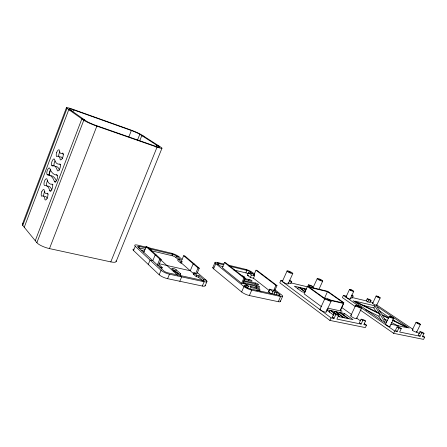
<?xml version="1.0" encoding="UTF-8"?>
<svg xmlns="http://www.w3.org/2000/svg" width="447" height="447" viewBox="0 0 447 447"><rect width="100%" height="100%" fill="white"/><g stroke="black" fill="none" stroke-linecap="round" stroke-linejoin="round"><path stroke-width="0.67" d="M22.389 224.282L66.424 107.716M116.069 260.864A9.594 2.509 20.6 0 1 110.795 261.892L49.483 248.593A10.387 2.771 19.2 0 1 36.877 242.71L22.763 225.433L67.011 108.37A10.259 1.006 22 0 1 72.615 109.219L130.362 129.848A9.471 0.916 22.5 0 1 141.928 135.05L160.948 147.259A9.856 1.011 22.6 0 1 157.053 147.13L96.848 126.121A10.694 1.117 22.1 0 1 83.79 120.226L67.011 108.37M24.255 227.255L68.782 109.621L71.252 110.498M48.986 174.481L50.718 169.916M72.8 111.761L73.526 109.85L131.368 130.496A6.889 0.665 22.5 0 1 139.799 134.29L158.769 146.493A7.169 0.732 22.6 0 1 155.914 146.392L95.809 125.395A7.778 0.816 22.1 0 1 86.338 121.12L69.475 109.247A7.459 0.732 22 0 1 73.526 109.85M35.252 240.721L81.857 118.863L84.394 119.751M36.877 242.71L83.79 120.226M49.483 248.593L96.848 126.121M128.865 136.827L131.368 130.496M137.48 140.135L139.799 134.29M139.743 140.766L141.811 135.586L143.945 136.341M155.807 147.029L156.59 145.091L158.763 145.856M110.795 261.892L157.053 147.13M116.131 261.579L161.97 148.225M205.011 285.214A6.37 1.609 22.7 0 1 202.295 286.035L167.608 278.682A6.644 1.727 22 0 1 159.177 274.771L133.536 250.504L135.257 246.291A6.292 1.475 21.5 0 1 138.017 245.202L146.476 247.236M145.811 247.934L139.291 246.375L138.721 247.772L145.241 249.32M143.761 252.343L146.096 246.643L147.437 246.967L161.171 259.405L158.735 265.261L157.372 264.954L159.808 259.087L146.096 246.643M150.645 250.102L151.025 249.186L149.728 248.018M148.27 264.445L150.069 260.087L152.79 260.707L155.193 254.896L156.545 255.215M159.177 274.771L161.037 270.306L135.257 246.291M161.613 268.993L162.227 267.529L159.395 264.915M151.131 250.722L172.106 255.712L172.665 254.365L171.335 253.209L147.778 247.549M178.442 259.673L175.9 257.461L176.459 256.114L178.906 256.701L182.035 259.405M167.608 278.682L169.474 274.218L204.134 281.75A6.375 1.57 22.8 0 0 206.134 280.208L197.2 272.491M148.415 248.56L172.665 254.365A3.017 0.693 22.2 0 1 176.459 256.114L180.538 259.651L178.314 259.126L177.744 260.484L180.493 262.886L181.488 263.115L193.797 273.855M178.895 274.195L175.643 271.256L176.241 269.832A2.565 0.631 22.2 0 0 173.006 268.34A2.565 0.631 22.2 0 0 172.05 268.898L176.219 272.67A2.587 0.648 22.3 0 0 179.493 274.19A2.587 0.648 22.3 0 0 180.432 273.598L176.241 269.832M180.493 262.886L181.069 261.517L178.314 259.126M193.892 272.676L196.842 275.24L199.111 275.743L203.62 279.654L203.011 281.068L198.513 277.151L196.244 276.648L193.294 274.072L193.892 272.676L196.887 273.821L199.273 268.211L184.896 255.991L183.661 255.69L181.37 261.149L182.058 261.752L181.488 263.115M180.029 274.559L180.432 273.598M179.823 281.269L181.678 276.866L180.186 275.52M195.63 273.536L198.021 267.921L183.661 255.69M196.244 276.648L196.842 275.24M198.513 277.151L199.111 275.743M202.295 286.035L204.134 281.75L202.603 280.42L168.005 272.86A3.325 0.844 22 0 1 163.798 270.91L137.922 246.923A3.146 0.738 21.5 0 1 139.291 246.375M212.8 267.658L214.99 262.551M205.145 285.801L206.972 281.543M280.068 300.792A5.811 1.347 24.3 0 1 278.269 301.686L249.365 295.54A6.012 1.442 23.7 0 1 241.626 291.964L213.577 268.803L215.778 263.68A5.694 1.24 23.1 0 1 217.443 262.495L224.131 264.116M218.292 264.892L218.84 263.624L217.443 262.495M224.495 262.495L222.271 267.658L241.603 283.292L242.743 283.549L245.079 278.207L225.612 262.763L224.495 262.495L243.945 277.945L245.079 278.207M233.826 269.999L245.889 272.871L246.967 270.413L245.537 269.306L228.143 265.088M241.603 283.292L243.945 277.945M269.552 290.773L253.455 278.213L250.314 277.475L247.403 275.196L248.487 272.715L252.656 273.709M241.626 291.964L243.989 286.572L215.778 263.68L218.019 264.216L220.131 265.931L223.31 266.691M249.94 273.257L250.482 272.027A2.755 0.581 23.6 0 0 246.967 270.413L228.886 266.049M245.744 286.756L246.213 285.683M248.538 280.699L249.091 279.436A2.123 0.469 23.7 0 1 251.806 280.688A2.123 0.469 23.7 0 1 251.326 281.197A43.488 10.18 24.1 0 0 244.252 279.297M250.314 277.475L251.41 274.983L248.487 272.715M247.537 288.326L248.476 286.192L245.364 283.689L243.101 283.18A2.19 0.503 23.6 0 0 244.04 283.649M279.023 295.473L279.487 294.439L274.687 290.734L276.984 285.599L257.036 270.441L255.997 270.189L253.812 275.156L254.55 275.726L253.455 278.213M250.342 287.287L250.801 286.248A8.884 2.011 23.7 0 0 256.824 287.594A2.179 0.497 23.9 0 1 259.612 288.879A2.179 0.497 23.9 0 1 259.148 289.438A9.069 2.095 24 0 0 253.119 288.097A2.196 0.503 23.8 0 1 250.303 286.801A2.196 0.503 23.8 0 1 250.801 286.248M249.365 295.54L251.745 290.142L250.152 288.863A3.006 0.698 23.7 0 1 246.286 287.08L243.989 286.572A6.018 1.397 23.7 0 0 251.745 290.142L280.604 296.484A5.817 1.302 24.3 0 0 281.593 294.908L274.469 289.421M254.907 284.253L255.466 282.99A2.129 0.475 23.8 0 1 258.193 284.242A2.129 0.475 23.8 0 1 257.735 284.773A101.106 25.211 25 0 0 243.28 281.258M255.935 286.907L256.612 285.37A2.151 0.486 23.9 0 1 259.372 286.644A2.151 0.486 23.9 0 1 258.914 287.186A44.18 10.493 24.3 0 0 245.554 284.18M256.137 289.142L256.824 287.594M271.156 293.808L268.518 291.74L269.664 289.17L274.687 290.734M271.91 293.701L272.832 291.634L269.664 289.17M273.637 290.5L275.928 285.359L255.997 270.189M274.039 294.171L274.961 292.109M282.75 280.917L280.861 280.465L279.816 282.806L329.908 320.421L365.35 327.601L366.49 325.187L364.227 323.572M276.157 294.64L277.079 292.578L272.832 291.634M288.075 283.571A3.146 0.648 24.3 0 1 287.035 283.867A3.146 0.648 24.3 0 1 283.828 282.543L283.236 282.174A3.146 0.648 24.3 0 1 282.409 281.319L287.136 270.854A3.157 0.598 24.2 0 1 289.919 271.569L290.662 271.91A3.157 0.598 24.2 0 1 292.768 273.564A3.157 0.598 24.2 0 1 289.667 272.771A3.157 0.598 24.2 0 1 287.035 270.983M278.269 301.686L280.604 296.484L278.978 295.221L250.152 288.863M288.17 283.795L292.813 273.463M280.37 301.367L282.694 296.199M289.159 280.135L291.757 281.487L290.818 283.577L288.002 282.906M297.685 288.913L298.473 287.17L304.977 291.941M302.295 289.986L303.077 288.259L305.793 290.237M327.651 308.134L342.056 311.268L340.396 310.078L343.827 302.708L327.623 291.293L307.452 286.46L304.094 293.847L321.684 306.832M312.202 287.544L312.665 286.527L311.173 285.46L308.508 284.817L307.581 286.857L290.695 282.817M309.302 287.415L310 285.884L308.508 284.817M312.945 287.84L317.342 278.436A3.045 0.553 24.6 0 1 319.443 278.973L320.164 279.28A3.045 0.553 24.6 0 1 322.728 281.062L319.041 289.131M324.326 298.574L327.517 291.64L342.927 302.502L343.827 302.708M319.996 309.246L325.047 298.272M326.148 312.012L331.21 301.043M329.26 312.207L330.104 310.38L334.87 313.878M329.908 320.421L331.082 317.89L334.004 318.493L335.764 314.699L338.658 315.314L336.898 319.085L361.12 324.081L362.841 320.432L365.534 321.002L363.813 324.639L366.49 325.187M333.931 313.207L334.775 311.386L343.262 317.582M334.004 318.493L332.266 317.202L334.021 313.42L336.909 314.034L338.658 315.314M346.408 296.137L343.38 295.417L342.38 297.568L355.477 306.709M346.012 296.992L349.537 289.421M338.547 314.191L339.39 312.386L347.889 318.555M340.245 310.877L343.693 303.474L342.855 302.887L328.674 299.635M350.23 298.909L353.767 291.338M343.654 315.275L344.492 313.481L353.001 319.627L338.58 316.599M351.621 295.014L353.136 296.048L352.135 298.188L350.934 297.903M350.755 315.811L355.683 305.29M356.667 318.527L361.617 308.005M366.238 300.881L367.222 298.797L369.507 299.35L371.027 300.367L370.043 302.457L367.758 301.909L366.238 300.881L351.985 297.473M367.758 301.909L368.741 299.814L371.027 300.367M365.534 321.002L363.774 319.75L361.081 319.18L359.366 322.818L361.12 324.081M372.658 303.34L376.106 296.043M376.318 311.995L373.848 307.91L374.843 305.809L355.041 301.149L379.464 313.325L374.843 305.809M376.737 305.178L380.19 297.881M381.621 320.784L378.894 316.258L379.928 314.079L353.08 300.691L385.437 323.041L379.928 314.079M385.487 324.338L389.315 316.325M389.996 326.405L393.841 318.393M393.623 333.328L394.74 331.015L397.199 331.518L398.869 328.053L401.305 328.567L399.635 332.02L420.096 336.239L421.733 332.892L424.013 333.373L422.381 336.714L424.65 337.178L423.566 339.396L393.623 333.328L360.031 309.888M401.305 328.567L399.534 327.36L397.098 326.841L395.433 330.299L397.199 331.518M412.318 329.964L416.056 322.27M416.654 332.127L420.409 324.421A2.425 0.425 26.1 0 0 417.342 322.499A2.425 0.425 26.1 0 0 416.945 323.12A2.425 0.425 26.1 0 0 420.409 324.421M424.013 333.373L422.242 332.194L419.962 331.708L418.331 335.049L420.096 336.239M282.409 281.319L282.515 281.185A3.146 0.648 24.3 0 1 282.806 281.141M332.266 317.202L333.423 317.443M390.734 324.176L407.323 327.735L392.678 320.438M327.137 309.743L344.492 313.481M206.134 280.208L203.62 279.654A3.19 0.782 22.8 0 1 202.603 280.42M268.518 291.74L269.58 291.98M248.476 286.192L243.933 285.175L246.286 287.08M193.294 274.072L194.3 274.302M159.495 266.92L162.227 267.529M158.886 263.669L190.243 270.759L193.188 263.803L194.439 264.099M329.802 300.3L343.693 303.474M159.808 259.087L161.171 259.405M198.021 267.921L199.273 268.211M362.618 305.301L373.848 307.91M275.928 285.359L276.984 285.599M304.888 292.467L301.948 291.785L294.377 286.203L306.48 289.058M181.069 261.517L182.058 261.752M247.403 275.196L248.593 275.475M141.794 250.516L144.465 251.147M251.41 274.983L254.55 275.726M327.517 291.64L309.173 287.248L325.293 298.859M369.82 301.742L373.055 302.513M223.528 264.753L218.84 263.624A2.844 0.62 23.1 0 0 218.019 264.216M351.336 295.612L353.136 296.048M289.511 280.945L291.757 281.487M310 285.884L312.665 286.527M49.712 190.819A3.643 1.481 -74.4 0 0 52.165 188.651A3.643 1.481 -74.4 0 0 52.26 184.147A20.126 8.152 -73.7 0 1 46.924 178.923A3.582 1.43 -74.3 0 0 44.544 181.08A3.582 1.43 -74.3 0 0 44.432 185.488A19.936 7.99 -75 0 1 49.712 190.819L50.986 191.16M54.512 181.75A3.665 1.497 -74.1 0 0 56.998 179.532A3.665 1.497 -74.1 0 0 57.082 175.028A36.66 14.913 -72.9 0 1 49.723 168.145A3.582 1.43 -74 0 0 47.337 170.346A3.582 1.43 -74 0 0 47.226 174.721A36.028 14.427 -75.1 0 1 54.512 181.75L55.786 182.108M47.226 174.721L49.729 175.436A3.57 1.436 -74 0 1 50.394 169.905M51.93 165.725A20.026 8.074 -74.4 0 1 57.367 170.743A3.665 1.497 -73.8 0 0 59.864 168.48A3.665 1.497 -73.8 0 0 59.937 164.01A20.238 8.225 -73.1 0 1 54.445 159.098A3.598 1.447 -73.7 0 0 52.025 161.356A3.598 1.447 -73.7 0 0 51.93 165.725L53.182 166.1M388.672 317.918L381.839 314.509L376.692 306.245L409.178 328.137L392.399 319.773M388.409 318.309L382.308 315.264L386.683 322.293M365.791 309.71L378.894 316.258M384.392 319.007L387.515 320.566M391.265 322.438L398.763 326.187M419.962 331.708L421.733 332.892M376.536 304.848L413.056 329.389M416.537 331.724L419.431 333.674M422.912 336.01L424.65 337.178M367.222 298.797L368.741 299.814M379.112 310.654L389.348 317.593M393.332 320.298L394.466 321.069M397.098 326.841L398.869 328.053M343.38 295.417L360.5 307.279M361.64 308.072L394.74 331.015M361.081 319.18L362.841 320.432M341.575 307.374L351.767 314.666M356.298 317.901L360.26 320.734M307.452 286.46L325.176 299.244M340.485 312.621L348.99 318.784M304.172 288.516L305.804 289.706M335.887 311.626L344.38 317.817M299.585 287.432L305.547 291.802M331.233 310.626L335.999 314.118M338.116 315.671L339.709 316.834M334.021 313.42L335.764 314.699M326.478 309.877L333.881 315.331M280.861 280.465L331.082 317.89M254.74 274.212L252.549 272.525A5.504 1.168 23.6 0 0 245.537 269.306M250.482 272.027L254.304 274.983M160.73 259.886L177.543 275.145M322.728 281.062A3.045 0.553 24.6 0 1 319.75 280.308A3.045 0.553 24.6 0 1 317.191 278.526M326.064 311.766A3.38 0.732 25.1 0 1 322.969 311.391A3.38 0.732 25.1 0 1 320.136 309.095M356.583 318.292A3.263 0.676 25.5 0 1 353.259 317.7A3.263 0.676 25.5 0 1 351.191 315.638M172.106 255.712A3.017 0.698 22.2 0 1 175.9 257.461M171.335 253.209A6.035 1.386 22.2 0 1 178.906 256.701M213.577 268.803A5.688 1.285 23.1 0 1 213.18 267.384M245.889 272.871A2.749 0.592 23.6 0 1 248.163 273.732M279.487 294.439A2.911 0.648 24.3 0 1 278.978 295.221M249.091 279.436A39.878 8.527 23.1 0 1 244.632 278.66M256.612 285.37A40.42 8.778 23.3 0 1 243.28 282.353A2.19 0.503 23.6 0 0 242.889 282.286M245.085 284.057A2.19 0.503 23.6 0 1 244.57 283.873M241.821 275.693A2.118 0.469 23.6 0 1 244.526 276.939A2.118 0.469 23.6 0 1 244.017 277.431M255.466 282.99A83.975 17.265 22.8 0 1 243.71 280.554M22.763 225.433A9.979 2.498 19.1 0 1 22.948 223.791M57.283 175.285A36.57 14.98 -72.9 0 1 56.227 174.716M50.88 175.565A35.939 14.488 -75.1 0 1 56.423 180.862M47.605 180.616A3.576 1.436 -74.3 0 0 46.941 186.175A19.892 8.029 -75 0 1 51.886 190.143M52.997 184.801A20.076 8.186 -73.7 0 1 52.193 184.443M43.812 196.233A3.576 1.442 -74.6 0 1 44.823 191.344M48.187 194.115A8.744 3.548 -74.4 0 1 47.695 193.758M44.789 196.624A8.705 3.515 -75 0 1 47.17 198.39M54.081 165.809A3.593 1.453 -73.7 0 1 55.087 160.926M60.63 164.803A20.188 8.258 -73.1 0 1 59.803 164.49M55.355 166.345A19.975 8.107 -74.4 0 1 59.518 170.151M58.831 156.752A3.615 1.47 -73.4 0 1 59.837 151.851M63.396 154.232A8.834 3.615 -73.1 0 1 62.435 153.416M59.859 157.037A8.789 3.582 -73.7 0 1 62.373 158.529M257.595 290.841A2.201 0.508 23.9 0 1 257.494 289.974A2.201 0.508 23.9 0 1 260.523 291.315M260.774 291.545A2.201 0.508 23.9 0 1 260.897 291.735M169.474 274.218A6.655 1.682 22 0 1 161.037 270.306M172.989 269.921A2.565 0.637 22.2 0 1 175.643 271.256M133.536 250.504A6.286 1.514 21.4 0 1 133.687 249.091M173.553 270.916A5.766 1.447 22.1 0 1 177.643 273.257M416.481 331.791A2.425 0.447 26.3 0 1 415.693 332.032A2.425 0.447 26.3 0 1 412.905 330.64A2.425 0.447 26.3 0 1 412.732 329.92M376.648 305.022A2.252 0.402 25.5 0 1 374.502 304.614A2.252 0.402 25.5 0 1 372.899 303.228M389.661 325.986A2.498 0.486 26 0 1 389.086 326.433A2.498 0.486 26 0 1 386.052 324.947A2.498 0.486 26 0 1 386.107 324.243M350.169 298.758A2.324 0.436 25.2 0 1 348.984 298.78A2.324 0.436 25.2 0 1 346.369 297.434A2.324 0.436 25.2 0 1 346.66 296.953M329.154 300.093L327.12 299.166L329.154 300.093M419.146 323.762L417.325 322.879L419.146 323.762M290.885 272.636L288.963 271.81L290.885 272.636M392.527 317.8L390.622 316.923L392.527 317.8M320.885 280.202L319.035 279.386L320.885 280.202M378.989 297.35L377.268 296.568L378.989 297.35M359.639 307.1L357.661 306.195L359.639 307.1M352.521 290.779L350.739 289.969L352.521 290.779M325.902 299.194A3.386 0.682 25 0 0 331.093 301.183A3.386 0.682 25 0 0 327.394 298.613A3.386 0.682 25 0 0 325.902 299.194M356.527 306.167A3.269 0.626 25.4 0 0 361.506 308.134A3.269 0.626 25.4 0 0 357.918 305.647A3.269 0.626 25.4 0 0 356.527 306.167M56.763 152.265A3.621 1.458 -73.4 0 0 56.685 156.634A8.811 3.57 -73.7 0 1 60.222 159.747A3.66 1.492 -73.4 0 0 62.731 157.433A3.66 1.492 -73.4 0 0 62.792 153.003A8.856 3.598 -73.1 0 1 59.222 149.957A3.621 1.458 -73.4 0 0 56.763 152.265M41.75 191.824A3.587 1.436 -74.6 0 0 41.627 196.267A8.728 3.498 -75 0 1 44.968 199.781A3.626 1.464 -74.7 0 0 47.382 197.675A3.626 1.464 -74.7 0 0 47.488 193.165A8.767 3.531 -74.4 0 1 44.119 189.712A3.587 1.436 -74.6 0 0 41.75 191.824M390.035 317.018A2.503 0.458 25.8 0 0 393.779 318.499A2.503 0.458 25.8 0 0 390.918 316.571A2.503 0.458 25.8 0 0 390.035 317.018M376.765 296.64A2.257 0.38 25.4 0 0 380.146 297.97A2.257 0.38 25.4 0 0 377.536 296.283A2.257 0.38 25.4 0 0 376.765 296.64M350.141 290.014A2.324 0.408 25.1 0 0 353.689 291.416A2.324 0.408 25.1 0 0 351.118 289.706A2.324 0.408 25.1 0 0 350.141 290.014"/></g></svg>
